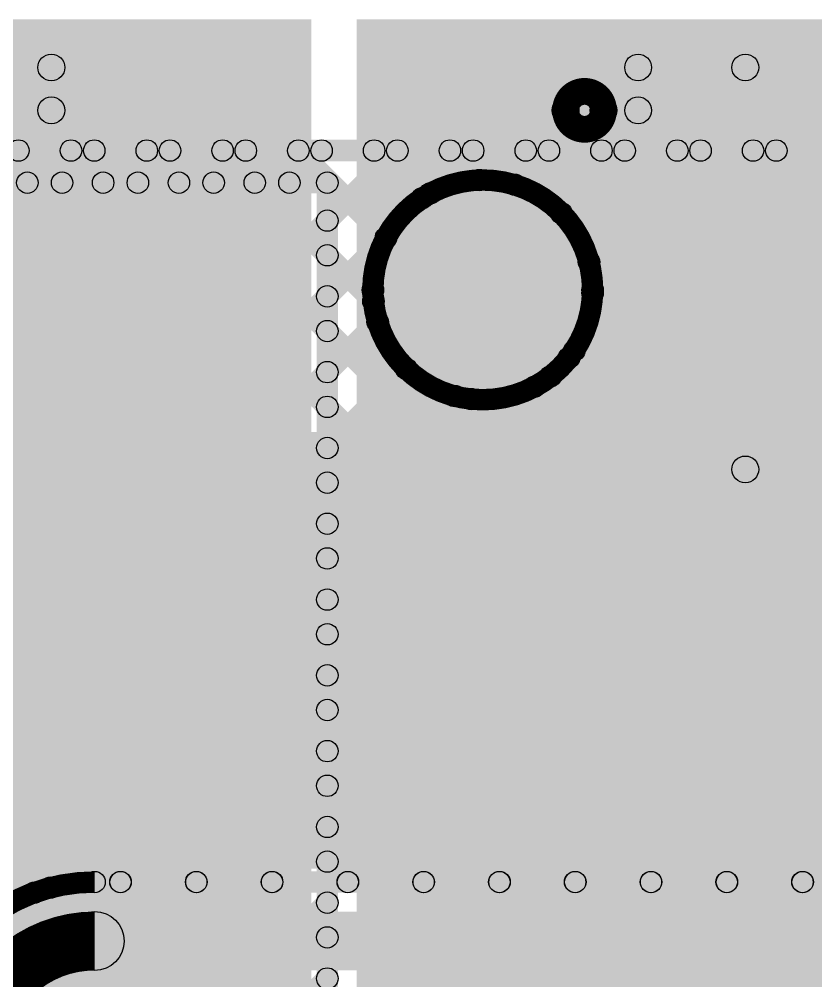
# Model space of a CAD drawing. Header units: millimetres. Extents: x -0.24 to 2.5, y 0 to 2.55.
# Drawn here: x 0.223 to 0.5203, y 2.1502 to 2.509 of the extents above; entities that cross this region are included whole.
import ezdxf

# ---------------------------------------------------------------- set-up
doc = ezdxf.new("R2010")
doc.units = ezdxf.units.MM
doc.header["$MEASUREMENT"] = 0
for name, color, linetype in [('BottomLayer', 5, 'Continuous'), ('BottomPaste', 16, 'Continuous'), ('BottomSolder', 6, 'Continuous'), ('MultiLayer', 9, 'Continuous'), ('PadHoleLayer', 156, 'Continuous'), ('TopLayer', 1, 'Continuous'), ('TopOverlay', 2, 'Continuous'), ('TopSolder', 216, 'Continuous')]:
    doc.layers.add(name, color=color, linetype=linetype)

# ---------------------------------------------------------------- blocks, each defined once
blk = doc.blocks.new('C__0603_B_11')
at = {"layer": 'BottomLayer'}
for points in [[(-0.045, -0.0175), (-0.045, 0.0175), (-0.015, 0.0175), (-0.015, -0.0175)], [(0.015, -0.0175), (0.015, 0.0175), (0.045, 0.0175), (0.045, -0.0175)]]:
    blk.add_hatch(color=5, dxfattribs=at).paths.add_polyline_path(points)
at = {"layer": 'BottomPaste'}
for points in [[(-0.045, -0.0175), (-0.045, 0.0175), (-0.015, 0.0175), (-0.015, -0.0175)], [(0.015, -0.0175), (0.015, 0.0175), (0.045, 0.0175), (0.045, -0.0175)]]:
    blk.add_hatch(color=16, dxfattribs=at).paths.add_polyline_path(points)
at = {"layer": 'BottomSolder'}
for points in [[(-0.04736, -0.01986), (-0.04736, 0.01986), (-0.01264, 0.01986), (-0.01264, -0.01986)], [(0.01264, -0.01986), (0.01264, 0.01986), (0.04736, 0.01986), (0.04736, -0.01986)]]:
    blk.add_hatch(color=6, dxfattribs=at).paths.add_polyline_path(points)
blk = doc.blocks.new('SOT_23_B_52')
at = {"layer": 'BottomLayer'}
for points in [[(-0.05354, 0.05748), (-0.02126, 0.05748), (-0.02126, 0.02126), (-0.05354, 0.02126)], [(0.02126, 0.05748), (0.05354, 0.05748), (0.05354, 0.02126), (0.02126, 0.02126)], [(-0.01614, -0.02126), (0.01614, -0.02126), (0.01614, -0.05748), (-0.01614, -0.05748)]]:
    blk.add_hatch(color=5, dxfattribs=at).paths.add_polyline_path(points)
at = {"layer": 'BottomPaste'}
for points in [[(-0.05354, 0.05748), (-0.02126, 0.05748), (-0.02126, 0.02126), (-0.05354, 0.02126)], [(0.02126, 0.05748), (0.05354, 0.05748), (0.05354, 0.02126), (0.02126, 0.02126)], [(-0.01614, -0.02126), (0.01614, -0.02126), (0.01614, -0.05748), (-0.01614, -0.05748)]]:
    blk.add_hatch(color=16, dxfattribs=at).paths.add_polyline_path(points)
at = {"layer": 'BottomSolder'}
for points in [[(-0.05754, 0.06148), (-0.01726, 0.06148), (-0.01726, 0.01726), (-0.05754, 0.01726)], [(0.01726, 0.06148), (0.05754, 0.06148), (0.05754, 0.01726), (0.01726, 0.01726)], [(-0.02014, -0.01726), (0.02014, -0.01726), (0.02014, -0.06148), (-0.02014, -0.06148)]]:
    blk.add_hatch(color=6, dxfattribs=at).paths.add_polyline_path(points)
blk = doc.blocks.new('B2B_EH_A_LF__SN__96')
at = {"layer": 'BottomLayer'}
h = blk.add_hatch(color=5, dxfattribs=at)
edge = h.paths.add_edge_path()
edge.add_arc((-0.05, 0), 0.03, 0, 360)
h = blk.add_hatch(color=5, dxfattribs=at)
edge = h.paths.add_edge_path()
edge.add_arc((0.05, 0), 0.03, 0, 360)
at = {"layer": 'BottomSolder'}
h = blk.add_hatch(color=6, dxfattribs=at)
edge = h.paths.add_edge_path()
edge.add_arc((-0.05, 0), 0.034, 0, 360)
h = blk.add_hatch(color=6, dxfattribs=at)
edge = h.paths.add_edge_path()
edge.add_arc((0.05, 0), 0.034, 0, 360)
at = {"layer": 'MultiLayer'}
h = blk.add_hatch(color=9, dxfattribs=at)
edge = h.paths.add_edge_path()
edge.add_arc((-0.05, 0), 0.03, 0, 360)
h = blk.add_hatch(color=9, dxfattribs=at)
edge = h.paths.add_edge_path()
edge.add_arc((0.05, 0), 0.03, 0, 360)
at = {"layer": 'PadHoleLayer'}
h = blk.add_hatch(color=156, dxfattribs=at)
edge = h.paths.add_edge_path()
edge.add_arc((-0.05, 0), 0.01772, 0, 360)
h = blk.add_hatch(color=156, dxfattribs=at)
edge = h.paths.add_edge_path()
edge.add_arc((0.05, 0), 0.01772, 0, 360)
at = {"layer": 'TopLayer'}
h = blk.add_hatch(color=1, dxfattribs=at)
edge = h.paths.add_edge_path()
edge.add_arc((-0.05, 0), 0.03, 0, 360)
h = blk.add_hatch(color=1, dxfattribs=at)
edge = h.paths.add_edge_path()
edge.add_arc((0.05, 0), 0.03, 0, 360)
at = {"layer": 'TopOverlay'}
h = blk.add_hatch(color=2, dxfattribs=at)
edge = h.paths.add_edge_path()
edge.add_arc((-0.148, 0.067), 0.005, 0, 360)
h = blk.add_hatch(color=2, dxfattribs=at)
edge = h.paths.add_edge_path()
edge.add_arc((-0.148, 0.067), 0.005, 0, 360)
for points in [[(0.151, 0.072), (0.151, 0.062), (-0.148, 0.062), (-0.148, 0.072)], [(-0.153, 0.067), (-0.143, 0.067), (-0.143, -0.083), (-0.153, -0.083)], [(0.146, 0.067), (0.156, 0.067), (0.156, -0.083), (0.146, -0.083)], [(-0.113, -0.067), (-0.103, -0.067), (-0.103, -0.083), (-0.113, -0.083)], [(0.106, -0.067), (0.116, -0.067), (0.116, -0.083), (0.106, -0.083)], [(-0.108, -0.078), (-0.108, -0.088), (-0.148, -0.088), (-0.148, -0.078)], [(0.151, -0.078), (0.151, -0.088), (0.111, -0.088), (0.111, -0.078)]]:
    blk.add_hatch(color=2, dxfattribs=at).paths.add_polyline_path(points)
h = blk.add_hatch(color=2, dxfattribs=at)
edge = h.paths.add_edge_path()
edge.add_arc((0.151, 0.067), 0.005, 0, 360)
h = blk.add_hatch(color=2, dxfattribs=at)
edge = h.paths.add_edge_path()
edge.add_arc((0.151, 0.067), 0.005, 0, 360)
h = blk.add_hatch(color=2, dxfattribs=at)
edge = h.paths.add_edge_path()
edge.add_arc((-0.108, -0.067), 0.005, 0, 360)
h = blk.add_hatch(color=2, dxfattribs=at)
edge = h.paths.add_edge_path()
edge.add_arc((-0.09507, -0.067), 0.005, 0, 360)
h = blk.add_hatch(color=2, dxfattribs=at)
edge = h.paths.add_edge_path()
edge.add_arc((-0.08093, -0.067), 0.005, 0, 360)
h = blk.add_hatch(color=2, dxfattribs=at)
edge = h.paths.add_edge_path()
edge.add_arc((0.111, -0.067), 0.005, 0, 360)
h = blk.add_hatch(color=2, dxfattribs=at)
edge = h.paths.add_edge_path()
edge.add_arc((-0.148, -0.083), 0.005, 0, 360)
h = blk.add_hatch(color=2, dxfattribs=at)
edge = h.paths.add_edge_path()
edge.add_arc((-0.148, -0.083), 0.005, 0, 360)
h = blk.add_hatch(color=2, dxfattribs=at)
edge = h.paths.add_edge_path()
edge.add_arc((-0.108, -0.083), 0.005, 0, 360)
h = blk.add_hatch(color=2, dxfattribs=at)
edge = h.paths.add_edge_path()
edge.add_arc((-0.108, -0.083), 0.005, 0, 360)
h = blk.add_hatch(color=2, dxfattribs=at)
edge = h.paths.add_edge_path()
edge.add_arc((0.111, -0.083), 0.005, 0, 360)
h = blk.add_hatch(color=2, dxfattribs=at)
edge = h.paths.add_edge_path()
edge.add_arc((0.111, -0.083), 0.005, 0, 360)
h = blk.add_hatch(color=2, dxfattribs=at)
edge = h.paths.add_edge_path()
edge.add_arc((0.151, -0.083), 0.005, 0, 360)
h = blk.add_hatch(color=2, dxfattribs=at)
edge = h.paths.add_edge_path()
edge.add_arc((0.151, -0.083), 0.005, 0, 360)
at = {"layer": 'TopSolder'}
h = blk.add_hatch(color=216, dxfattribs=at)
edge = h.paths.add_edge_path()
edge.add_arc((-0.05, 0), 0.034, 0, 360)
h = blk.add_hatch(color=216, dxfattribs=at)
edge = h.paths.add_edge_path()
edge.add_arc((0.05, 0), 0.034, 0, 360)
at = {"layer": 'TopOverlay', "const_width": 0.01}
blk.add_lwpolyline([(-0.08093, -0.067, 1), (-0.09507, -0.067, 1)], format="xyb", close=True, dxfattribs=at)
at = {"layer": 'TopOverlay'}
for centre in [(-0.148, 0.067), (-0.148, 0.067), (0.151, 0.067), (0.151, 0.067), (-0.108, -0.067), (-0.09507, -0.067), (-0.08093, -0.067), (0.111, -0.067), (-0.148, -0.083), (-0.148, -0.083), (-0.108, -0.083), (-0.108, -0.083), (0.111, -0.083), (0.111, -0.083), (0.151, -0.083), (0.151, -0.083)]:
    blk.add_circle(centre, 0.005, dxfattribs=at)
blk = doc.blocks.new('C__0805_B_98')
at = {"layer": 'BottomLayer'}
for points in [[(-0.06, 0.03), (-0.02, 0.03), (-0.02, -0.03), (-0.06, -0.03)], [(0.02, 0.03), (0.06, 0.03), (0.06, -0.03), (0.02, -0.03)]]:
    blk.add_hatch(color=5, dxfattribs=at).paths.add_polyline_path(points)
at = {"layer": 'BottomPaste'}
for points in [[(-0.06, 0.03), (-0.02, 0.03), (-0.02, -0.03), (-0.06, -0.03)], [(0.02, 0.03), (0.06, 0.03), (0.06, -0.03), (0.02, -0.03)]]:
    blk.add_hatch(color=16, dxfattribs=at).paths.add_polyline_path(points)
at = {"layer": 'BottomSolder'}
for points in [[(-0.06276, 0.03276), (-0.01724, 0.03276), (-0.01724, -0.03276), (-0.06276, -0.03276)], [(0.01724, 0.03276), (0.06276, 0.03276), (0.06276, -0.03276), (0.01724, -0.03276)]]:
    blk.add_hatch(color=6, dxfattribs=at).paths.add_polyline_path(points)

msp = doc.modelspace()

# ---------------------------------------------------------------- hatches: boundary and pattern name
at = {"layer": 'BottomLayer'}
for points in [[(0.01, 1.621), (0.332, 1.621), (0.332, 2.509), (0.01, 2.509)], [(0.349, 2.105), (0.729, 2.105), (0.729, 2.509), (0.349, 2.509)], [(0.239, 2.315), (0.332, 2.315), (0.332, 2.508), (0.239, 2.508)], [(0.049, 2.444), (0.049, 2.452), (0.338, 2.452), (0.338, 2.444)], [(-0.16717, 1.95131), (-0.17283, 1.95697), (0.32103, 2.45083), (0.32669, 2.44517)], [(-0.16717, 1.9796), (-0.17283, 1.98525), (0.29275, 2.45083), (0.29841, 2.44517)], [(-0.16717, 2.00788), (-0.17283, 2.01354), (0.26446, 2.45083), (0.27012, 2.44517)], [(0.05183, 2.25516), (0.04617, 2.26082), (0.23618, 2.45083), (0.24184, 2.44517)], [(0.05353, 2.44517), (0.05918, 2.45083), (0.34083, 2.16918), (0.33517, 2.16353)], [(0.08181, 2.44517), (0.08747, 2.45083), (0.34083, 2.19747), (0.33517, 2.19181)], [(0.11009, 2.44517), (0.11575, 2.45083), (0.34083, 2.22575), (0.33517, 2.22009)], [(0.13838, 2.44517), (0.14403, 2.45083), (0.34083, 2.25403), (0.33517, 2.24838)], [(0.16666, 2.44517), (0.17232, 2.45083), (0.34083, 2.28232), (0.33517, 2.27666)], [(0.19494, 2.44517), (0.2006, 2.45083), (0.34083, 2.3106), (0.33517, 2.30495)], [(0.22323, 2.44517), (0.22889, 2.45083), (0.34083, 2.33889), (0.33517, 2.33323)], [(0.25151, 2.44517), (0.25717, 2.45083), (0.34083, 2.36717), (0.33517, 2.36151)], [(0.2798, 2.44517), (0.28545, 2.45083), (0.34083, 2.39545), (0.33517, 2.3898)], [(0.30808, 2.44517), (0.31374, 2.45083), (0.34083, 2.42374), (0.33517, 2.41808)], [(0.342, 2.103), (0.334, 2.103), (0.334, 2.448), (0.342, 2.448)], [(-0.16717, 1.92303), (-0.17283, 1.92868), (0.33517, 2.43668), (0.34083, 2.43103)], [(0.04617, 2.42424), (0.05183, 2.4299), (0.34083, 2.1409), (0.33517, 2.13524)], [(-0.16717, 1.89474), (-0.17283, 1.9004), (0.33517, 2.4084), (0.34083, 2.40274)], [(0.04617, 2.39596), (0.05183, 2.40161), (0.34083, 2.11261), (0.33517, 2.10696)], [(-0.16717, 1.86646), (-0.17283, 1.87211), (0.33517, 2.38011), (0.34083, 2.37446)], [(0.04617, 2.36767), (0.05183, 2.37333), (0.33283, 2.09233), (0.32717, 2.08667)], [(-0.16717, 1.83817), (-0.17283, 1.84383), (0.33517, 2.35183), (0.34083, 2.34617)], [(0.04617, 2.33939), (0.05183, 2.34505), (0.33283, 2.06405), (0.32717, 2.05839)], [(-0.16717, 1.80989), (-0.17283, 1.81555), (0.33517, 2.32355), (0.34083, 2.31789)], [(-0.16717, 1.7816), (-0.17283, 1.78726), (0.33517, 2.29526), (0.34083, 2.2896)], [(-0.16717, 1.75332), (-0.17283, 1.75898), (0.33517, 2.26698), (0.34083, 2.26132)], [(-0.16717, 1.72504), (-0.17283, 1.73069), (0.33517, 2.23869), (0.34083, 2.23304)], [(-0.16717, 1.69675), (-0.17283, 1.70241), (0.33517, 2.21041), (0.34083, 2.20475)], [(-0.16717, 1.66847), (-0.17283, 1.67412), (0.33517, 2.18212), (0.34083, 2.17647)], [(-0.16717, 1.64018), (-0.17283, 1.64584), (0.33517, 2.15384), (0.34083, 2.14818)]]:
    msp.add_hatch(color=5, dxfattribs=at).paths.add_polyline_path(points)
h = msp.add_hatch(color=5, dxfattribs=at)
edge = h.paths.add_edge_path()
edge.add_arc((0.22606, 2.448), 0.004, 0, 360)
h = msp.add_hatch(color=5, dxfattribs=at)
edge = h.paths.add_edge_path()
edge.add_arc((0.23901, 2.448), 0.004, 0, 360)
h = msp.add_hatch(color=5, dxfattribs=at)
edge = h.paths.add_edge_path()
edge.add_arc((0.25434, 2.448), 0.004, 0, 360)
h = msp.add_hatch(color=5, dxfattribs=at)
edge = h.paths.add_edge_path()
edge.add_arc((0.26729, 2.448), 0.004, 0, 360)
h = msp.add_hatch(color=5, dxfattribs=at)
edge = h.paths.add_edge_path()
edge.add_arc((0.28263, 2.448), 0.004, 0, 360)
h = msp.add_hatch(color=5, dxfattribs=at)
edge = h.paths.add_edge_path()
edge.add_arc((0.29558, 2.448), 0.004, 0, 360)
h = msp.add_hatch(color=5, dxfattribs=at)
edge = h.paths.add_edge_path()
edge.add_arc((0.31091, 2.448), 0.004, 0, 360)
h = msp.add_hatch(color=5, dxfattribs=at)
edge = h.paths.add_edge_path()
edge.add_arc((0.32386, 2.448), 0.004, 0, 360)
h = msp.add_hatch(color=5, dxfattribs=at)
edge = h.paths.add_edge_path()
edge.add_arc((0.338, 2.448), 0.004, 0, 360)
h = msp.add_hatch(color=5, dxfattribs=at)
edge = h.paths.add_edge_path()
edge.add_arc((0.338, 2.448), 0.004, 0, 360)
h = msp.add_hatch(color=5, dxfattribs=at)
edge = h.paths.add_edge_path()
edge.add_arc((0.338, 2.43385), 0.004, 0, 360)
h = msp.add_hatch(color=5, dxfattribs=at)
edge = h.paths.add_edge_path()
edge.add_arc((0.338, 2.42091), 0.004, 0, 360)
h = msp.add_hatch(color=5, dxfattribs=at)
edge = h.paths.add_edge_path()
edge.add_arc((0.338, 2.40557), 0.004, 0, 360)
h = msp.add_hatch(color=5, dxfattribs=at)
edge = h.paths.add_edge_path()
edge.add_arc((0.338, 2.39263), 0.004, 0, 360)
h = msp.add_hatch(color=5, dxfattribs=at)
edge = h.paths.add_edge_path()
edge.add_arc((0.338, 2.37729), 0.004, 0, 360)
h = msp.add_hatch(color=5, dxfattribs=at)
edge = h.paths.add_edge_path()
edge.add_arc((0.338, 2.36434), 0.004, 0, 360)
h = msp.add_hatch(color=5, dxfattribs=at)
edge = h.paths.add_edge_path()
edge.add_arc((0.338, 2.349), 0.004, 0, 360)
h = msp.add_hatch(color=5, dxfattribs=at)
edge = h.paths.add_edge_path()
edge.add_arc((0.338, 2.33606), 0.004, 0, 360)
h = msp.add_hatch(color=5, dxfattribs=at)
edge = h.paths.add_edge_path()
edge.add_arc((0.338, 2.32072), 0.004, 0, 360)
h = msp.add_hatch(color=5, dxfattribs=at)
edge = h.paths.add_edge_path()
edge.add_arc((0.338, 2.30777), 0.004, 0, 360)
h = msp.add_hatch(color=5, dxfattribs=at)
edge = h.paths.add_edge_path()
edge.add_arc((0.338, 2.29243), 0.004, 0, 360)
h = msp.add_hatch(color=5, dxfattribs=at)
edge = h.paths.add_edge_path()
edge.add_arc((0.338, 2.27949), 0.004, 0, 360)
h = msp.add_hatch(color=5, dxfattribs=at)
edge = h.paths.add_edge_path()
edge.add_arc((0.338, 2.26415), 0.004, 0, 360)
h = msp.add_hatch(color=5, dxfattribs=at)
edge = h.paths.add_edge_path()
edge.add_arc((0.338, 2.2512), 0.004, 0, 360)
h = msp.add_hatch(color=5, dxfattribs=at)
edge = h.paths.add_edge_path()
edge.add_arc((0.338, 2.23586), 0.004, 0, 360)
h = msp.add_hatch(color=5, dxfattribs=at)
edge = h.paths.add_edge_path()
edge.add_arc((0.338, 2.22292), 0.004, 0, 360)
h = msp.add_hatch(color=5, dxfattribs=at)
edge = h.paths.add_edge_path()
edge.add_arc((0.338, 2.20758), 0.004, 0, 360)
h = msp.add_hatch(color=5, dxfattribs=at)
edge = h.paths.add_edge_path()
edge.add_arc((0.338, 2.19464), 0.004, 0, 360)
h = msp.add_hatch(color=5, dxfattribs=at)
edge = h.paths.add_edge_path()
edge.add_arc((0.338, 2.1793), 0.004, 0, 360)
h = msp.add_hatch(color=5, dxfattribs=at)
edge = h.paths.add_edge_path()
edge.add_arc((0.338, 2.16635), 0.004, 0, 360)
h = msp.add_hatch(color=5, dxfattribs=at)
edge = h.paths.add_edge_path()
edge.add_arc((0.338, 2.15101), 0.004, 0, 360)
at = {"layer": 'TopLayer'}
for points in [[(-0.16017, 1.95831), (-0.16583, 1.96397), (0.33303, 2.46283), (0.33869, 2.45717)], [(-0.16017, 1.93003), (-0.16583, 1.93568), (0.36132, 2.46283), (0.36697, 2.45717)], [(-0.16017, 1.9866), (-0.16583, 1.99225), (0.30475, 2.46283), (0.31041, 2.45717)], [(-0.16017, 2.01488), (-0.16583, 2.02054), (0.27646, 2.46283), (0.28212, 2.45717)], [(0.05883, 2.26216), (0.05317, 2.26782), (0.24818, 2.46283), (0.25384, 2.45717)], [(0.05883, 2.29045), (0.05317, 2.2961), (0.2199, 2.46283), (0.22555, 2.45717)], [(0.056, 2.456), (0.056, 2.464), (0.758, 2.464), (0.758, 2.456)], [(0.06981, 2.45717), (0.07547, 2.46283), (0.34847, 2.18983), (0.34281, 2.18417)], [(0.09809, 2.45717), (0.10375, 2.46283), (0.37675, 2.18983), (0.37109, 2.18417)], [(0.12638, 2.45717), (0.13203, 2.46283), (0.40503, 2.18983), (0.39938, 2.18417)], [(0.15466, 2.45717), (0.16032, 2.46283), (0.43332, 2.18983), (0.42766, 2.18417)], [(0.18294, 2.45717), (0.1886, 2.46283), (0.4616, 2.18983), (0.45595, 2.18417)], [(0.21123, 2.45717), (0.21689, 2.46283), (0.48989, 2.18983), (0.48423, 2.18417)], [(0.23951, 2.45717), (0.24517, 2.46283), (0.51817, 2.18983), (0.51251, 2.18417)], [(0.26368, 2.18417), (0.25802, 2.18983), (0.53102, 2.46283), (0.53668, 2.45717)], [(0.2678, 2.45717), (0.27345, 2.46283), (0.54645, 2.18983), (0.5408, 2.18417)], [(0.29196, 2.18417), (0.28631, 2.18983), (0.55931, 2.46283), (0.56496, 2.45717)], [(0.29608, 2.45717), (0.30174, 2.46283), (0.35806, 2.40651), (0.3524, 2.40085)], [(0.32025, 2.18417), (0.31459, 2.18983), (0.58759, 2.46283), (0.59325, 2.45717)], [(0.32437, 2.45717), (0.33002, 2.46283), (0.36268, 2.43017), (0.35702, 2.42452)], [(0.34853, 2.18417), (0.34288, 2.18983), (0.61588, 2.46283), (0.62153, 2.45717)], [(0.35265, 2.45717), (0.35831, 2.46283), (0.37615, 2.44499), (0.37049, 2.43933)], [(0.37682, 2.18417), (0.37116, 2.18983), (0.64416, 2.46283), (0.64982, 2.45717)], [(0.37932, 2.44123), (0.37366, 2.44689), (0.3896, 2.46283), (0.39526, 2.45717)], [(0.38094, 2.45717), (0.38659, 2.46283), (0.39761, 2.45181), (0.39195, 2.44615)], [(0.4051, 2.18417), (0.39944, 2.18983), (0.67244, 2.46283), (0.6781, 2.45717)], [(0.41077, 2.4444), (0.40511, 2.45005), (0.41789, 2.46283), (0.42354, 2.45717)], [(0.40922, 2.45717), (0.41488, 2.46283), (0.70588, 2.17183), (0.70022, 2.16617)], [(0.42831, 2.43366), (0.42266, 2.43932), (0.44617, 2.46283), (0.45183, 2.45717)], [(0.43108, 2.37985), (0.42542, 2.38551), (0.50274, 2.46283), (0.5084, 2.45717)], [(0.43339, 2.18417), (0.42773, 2.18983), (0.70073, 2.46283), (0.70639, 2.45717)], [(0.43849, 2.41555), (0.43284, 2.42121), (0.47445, 2.46283), (0.48011, 2.45717)], [(0.4375, 2.45717), (0.44316, 2.46283), (0.73416, 2.17183), (0.7285, 2.16617)], [(0.46167, 2.18417), (0.45601, 2.18983), (0.72901, 2.46283), (0.73467, 2.45717)], [(0.46579, 2.45717), (0.47144, 2.46283), (0.76244, 2.17183), (0.75679, 2.16617)], [(0.49407, 2.45717), (0.49973, 2.46283), (0.79073, 2.17183), (0.78507, 2.16617)], [(0.48995, 2.18417), (0.4843, 2.18983), (0.75517, 2.4607), (0.76083, 2.45505)], [(0.05317, 2.44553), (0.05883, 2.45118), (0.32018, 2.18983), (0.31453, 2.18417)], [(-0.16017, 1.90174), (-0.16583, 1.9074), (0.35711, 2.43034), (0.36277, 2.42468)], [(0.51824, 2.18417), (0.51258, 2.18983), (0.75517, 2.43242), (0.76083, 2.42676)], [(0.05317, 2.41724), (0.05883, 2.4229), (0.2919, 2.18983), (0.28624, 2.18417)], [(0.43415, 2.40395), (0.43981, 2.40961), (0.67759, 2.17183), (0.67194, 2.16617)], [(-0.16017, 1.87346), (-0.16583, 1.87911), (0.35395, 2.39889), (0.3596, 2.39323)], [(0.05317, 2.38896), (0.05883, 2.39461), (0.26361, 2.18983), (0.25796, 2.18417)], [(0.42733, 2.38249), (0.43299, 2.38815), (0.64931, 2.17183), (0.64365, 2.16617)], [(-0.16017, 1.84517), (-0.16583, 1.85083), (0.36468, 2.38134), (0.37034, 2.37569)], [(0.23144, 2.18022), (0.22579, 2.18588), (0.41849, 2.37858), (0.42415, 2.37292)], [(0.41252, 2.36902), (0.41817, 2.37468), (0.60969, 2.18316), (0.60404, 2.1775)], [(-0.16017, 1.81689), (-0.16583, 1.82255), (0.38279, 2.37116), (0.38845, 2.36551)], [(0.38885, 2.3644), (0.39451, 2.37006), (0.57474, 2.18983), (0.56908, 2.18417)], [(0.05317, 2.36067), (0.05883, 2.36633), (0.23743, 2.18773), (0.23177, 2.18207)], [(0.104, 2.192), (1.195, 2.192), (1.195, 2.355), (0.104, 2.355)], [(0.25114, 2.183), (0.25114, 2.191), (0.58117, 2.191), (0.58117, 2.183)], [(0.25114, 2.154), (0.25114, 2.176), (0.58117, 2.176), (0.58117, 2.154)]]:
    msp.add_hatch(color=1, dxfattribs=at).paths.add_polyline_path(points)
h = msp.add_hatch(color=1, dxfattribs=at)
edge = h.paths.add_edge_path()
edge.add_arc((0.22272, 2.46), 0.004, 0, 360)
h = msp.add_hatch(color=1, dxfattribs=at)
edge = h.paths.add_edge_path()
edge.add_arc((0.24234, 2.46), 0.004, 0, 360)
h = msp.add_hatch(color=1, dxfattribs=at)
edge = h.paths.add_edge_path()
edge.add_arc((0.25101, 2.46), 0.004, 0, 360)
h = msp.add_hatch(color=1, dxfattribs=at)
edge = h.paths.add_edge_path()
edge.add_arc((0.27063, 2.46), 0.004, 0, 360)
h = msp.add_hatch(color=1, dxfattribs=at)
edge = h.paths.add_edge_path()
edge.add_arc((0.27929, 2.46), 0.004, 0, 360)
h = msp.add_hatch(color=1, dxfattribs=at)
edge = h.paths.add_edge_path()
edge.add_arc((0.29891, 2.46), 0.004, 0, 360)
h = msp.add_hatch(color=1, dxfattribs=at)
edge = h.paths.add_edge_path()
edge.add_arc((0.30758, 2.46), 0.004, 0, 360)
h = msp.add_hatch(color=1, dxfattribs=at)
edge = h.paths.add_edge_path()
edge.add_arc((0.32719, 2.46), 0.004, 0, 360)
h = msp.add_hatch(color=1, dxfattribs=at)
edge = h.paths.add_edge_path()
edge.add_arc((0.33586, 2.46), 0.004, 0, 360)
h = msp.add_hatch(color=1, dxfattribs=at)
edge = h.paths.add_edge_path()
edge.add_arc((0.35548, 2.46), 0.004, 0, 360)
h = msp.add_hatch(color=1, dxfattribs=at)
edge = h.paths.add_edge_path()
edge.add_arc((0.36415, 2.46), 0.004, 0, 360)
h = msp.add_hatch(color=1, dxfattribs=at)
edge = h.paths.add_edge_path()
edge.add_arc((0.38376, 2.46), 0.004, 0, 360)
h = msp.add_hatch(color=1, dxfattribs=at)
edge = h.paths.add_edge_path()
edge.add_arc((0.39243, 2.46), 0.004, 0, 360)
h = msp.add_hatch(color=1, dxfattribs=at)
edge = h.paths.add_edge_path()
edge.add_arc((0.41205, 2.46), 0.004, 0, 360)
h = msp.add_hatch(color=1, dxfattribs=at)
edge = h.paths.add_edge_path()
edge.add_arc((0.42071, 2.46), 0.004, 0, 360)
h = msp.add_hatch(color=1, dxfattribs=at)
edge = h.paths.add_edge_path()
edge.add_arc((0.44033, 2.46), 0.004, 0, 360)
h = msp.add_hatch(color=1, dxfattribs=at)
edge = h.paths.add_edge_path()
edge.add_arc((0.449, 2.46), 0.004, 0, 360)
h = msp.add_hatch(color=1, dxfattribs=at)
edge = h.paths.add_edge_path()
edge.add_arc((0.46862, 2.46), 0.004, 0, 360)
h = msp.add_hatch(color=1, dxfattribs=at)
edge = h.paths.add_edge_path()
edge.add_arc((0.47728, 2.46), 0.004, 0, 360)
h = msp.add_hatch(color=1, dxfattribs=at)
edge = h.paths.add_edge_path()
edge.add_arc((0.4969, 2.46), 0.004, 0, 360)
h = msp.add_hatch(color=1, dxfattribs=at)
edge = h.paths.add_edge_path()
edge.add_arc((0.50557, 2.46), 0.004, 0, 360)
h = msp.add_hatch(color=1, dxfattribs=at)
edge = h.paths.add_edge_path()
edge.add_arc((0.39478, 2.44898), 0.004, 0, 360)
h = msp.add_hatch(color=1, dxfattribs=at)
edge = h.paths.add_edge_path()
edge.add_arc((0.40794, 2.44722), 0.004, 0, 360)
h = msp.add_hatch(color=1, dxfattribs=at)
edge = h.paths.add_edge_path()
edge.add_arc((0.37649, 2.44406), 0.004, 0, 360)
h = msp.add_hatch(color=1, dxfattribs=at)
edge = h.paths.add_edge_path()
edge.add_arc((0.37332, 2.44216), 0.004, 0, 360)
h = msp.add_hatch(color=1, dxfattribs=at)
edge = h.paths.add_edge_path()
edge.add_arc((0.42549, 2.43649), 0.004, 0, 360)
h = msp.add_hatch(color=1, dxfattribs=at)
edge = h.paths.add_edge_path()
edge.add_arc((0.35985, 2.42734), 0.004, 0, 360)
h = msp.add_hatch(color=1, dxfattribs=at)
edge = h.paths.add_edge_path()
edge.add_arc((0.35994, 2.42751), 0.004, 0, 360)
h = msp.add_hatch(color=1, dxfattribs=at)
edge = h.paths.add_edge_path()
edge.add_arc((0.43566, 2.41838), 0.004, 0, 360)
h = msp.add_hatch(color=1, dxfattribs=at)
edge = h.paths.add_edge_path()
edge.add_arc((0.355, 2.408), 0.004, 0, 360)
h = msp.add_hatch(color=1, dxfattribs=at)
edge = h.paths.add_edge_path()
edge.add_arc((0.437, 2.408), 0.004, 0, 360)
h = msp.add_hatch(color=1, dxfattribs=at)
edge = h.paths.add_edge_path()
edge.add_arc((0.43698, 2.40678), 0.004, 0, 360)
h = msp.add_hatch(color=1, dxfattribs=at)
edge = h.paths.add_edge_path()
edge.add_arc((0.35523, 2.40368), 0.004, 0, 360)
h = msp.add_hatch(color=1, dxfattribs=at)
edge = h.paths.add_edge_path()
edge.add_arc((0.35678, 2.39606), 0.004, 0, 360)
h = msp.add_hatch(color=1, dxfattribs=at)
edge = h.paths.add_edge_path()
edge.add_arc((0.42825, 2.38268), 0.004, 0, 360)
h = msp.add_hatch(color=1, dxfattribs=at)
edge = h.paths.add_edge_path()
edge.add_arc((0.43016, 2.38532), 0.004, 0, 360)
h = msp.add_hatch(color=1, dxfattribs=at)
edge = h.paths.add_edge_path()
edge.add_arc((0.36751, 2.37851), 0.004, 0, 360)
h = msp.add_hatch(color=1, dxfattribs=at)
edge = h.paths.add_edge_path()
edge.add_arc((0.42132, 2.37575), 0.004, 0, 360)
h = msp.add_hatch(color=1, dxfattribs=at)
edge = h.paths.add_edge_path()
edge.add_arc((0.41534, 2.37185), 0.004, 0, 360)
h = msp.add_hatch(color=1, dxfattribs=at)
edge = h.paths.add_edge_path()
edge.add_arc((0.38562, 2.36834), 0.004, 0, 360)
h = msp.add_hatch(color=1, dxfattribs=at)
edge = h.paths.add_edge_path()
edge.add_arc((0.39168, 2.36723), 0.004, 0, 360)
h = msp.add_hatch(color=1, dxfattribs=at)
edge = h.paths.add_edge_path()
edge.add_arc((0.2346, 2.1849), 0.004, 0, 360)
h = msp.add_hatch(color=1, dxfattribs=at)
edge = h.paths.add_edge_path()
edge.add_arc((0.25114, 2.187), 0.004, 0, 360)
h = msp.add_hatch(color=1, dxfattribs=at)
edge = h.paths.add_edge_path()
edge.add_arc((0.25114, 2.187), 0.004, 0, 360)
h = msp.add_hatch(color=1, dxfattribs=at)
edge = h.paths.add_edge_path()
edge.add_arc((0.26079, 2.187), 0.004, 0, 360)
h = msp.add_hatch(color=1, dxfattribs=at)
edge = h.paths.add_edge_path()
edge.add_arc((0.26085, 2.187), 0.004, 0, 360)
h = msp.add_hatch(color=1, dxfattribs=at)
edge = h.paths.add_edge_path()
edge.add_arc((0.28907, 2.187), 0.004, 0, 360)
h = msp.add_hatch(color=1, dxfattribs=at)
edge = h.paths.add_edge_path()
edge.add_arc((0.28914, 2.187), 0.004, 0, 360)
h = msp.add_hatch(color=1, dxfattribs=at)
edge = h.paths.add_edge_path()
edge.add_arc((0.31735, 2.187), 0.004, 0, 360)
h = msp.add_hatch(color=1, dxfattribs=at)
edge = h.paths.add_edge_path()
edge.add_arc((0.31742, 2.187), 0.004, 0, 360)
h = msp.add_hatch(color=1, dxfattribs=at)
edge = h.paths.add_edge_path()
edge.add_arc((0.34564, 2.187), 0.004, 0, 360)
h = msp.add_hatch(color=1, dxfattribs=at)
edge = h.paths.add_edge_path()
edge.add_arc((0.3457, 2.187), 0.004, 0, 360)
h = msp.add_hatch(color=1, dxfattribs=at)
edge = h.paths.add_edge_path()
edge.add_arc((0.37392, 2.187), 0.004, 0, 360)
h = msp.add_hatch(color=1, dxfattribs=at)
edge = h.paths.add_edge_path()
edge.add_arc((0.37399, 2.187), 0.004, 0, 360)
h = msp.add_hatch(color=1, dxfattribs=at)
edge = h.paths.add_edge_path()
edge.add_arc((0.4022, 2.187), 0.004, 0, 360)
h = msp.add_hatch(color=1, dxfattribs=at)
edge = h.paths.add_edge_path()
edge.add_arc((0.40227, 2.187), 0.004, 0, 360)
h = msp.add_hatch(color=1, dxfattribs=at)
edge = h.paths.add_edge_path()
edge.add_arc((0.43049, 2.187), 0.004, 0, 360)
h = msp.add_hatch(color=1, dxfattribs=at)
edge = h.paths.add_edge_path()
edge.add_arc((0.43056, 2.187), 0.004, 0, 360)
h = msp.add_hatch(color=1, dxfattribs=at)
edge = h.paths.add_edge_path()
edge.add_arc((0.45877, 2.187), 0.004, 0, 360)
h = msp.add_hatch(color=1, dxfattribs=at)
edge = h.paths.add_edge_path()
edge.add_arc((0.45884, 2.187), 0.004, 0, 360)
h = msp.add_hatch(color=1, dxfattribs=at)
edge = h.paths.add_edge_path()
edge.add_arc((0.48706, 2.187), 0.004, 0, 360)
h = msp.add_hatch(color=1, dxfattribs=at)
edge = h.paths.add_edge_path()
edge.add_arc((0.48713, 2.187), 0.004, 0, 360)
h = msp.add_hatch(color=1, dxfattribs=at)
edge = h.paths.add_edge_path()
edge.add_arc((0.51534, 2.187), 0.004, 0, 360)
h = msp.add_hatch(color=1, dxfattribs=at)
edge = h.paths.add_edge_path()
edge.add_arc((0.51541, 2.187), 0.004, 0, 360)
h = msp.add_hatch(color=1, dxfattribs=at)
edge = h.paths.add_edge_path()
edge.add_arc((0.22861, 2.18305), 0.004, 0, 360)
h = msp.add_hatch(color=1, dxfattribs=at)
edge = h.paths.add_edge_path()
edge.add_arc((0.25114, 2.165), 0.011, 0, 360)
h = msp.add_hatch(color=1, dxfattribs=at)
edge = h.paths.add_edge_path()
edge.add_arc((0.25114, 2.165), 0.011, 0, 360)

# ---------------------------------------------------------------- linework, layer by layer
at = {"layer": 'BottomLayer'}
for centre in [(0.22606, 2.448), (0.23901, 2.448), (0.25434, 2.448), (0.26729, 2.448), (0.28263, 2.448), (0.29558, 2.448), (0.31091, 2.448), (0.32386, 2.448), (0.338, 2.448), (0.338, 2.448), (0.338, 2.43385), (0.338, 2.42091), (0.338, 2.40557), (0.338, 2.39263), (0.338, 2.37729), (0.338, 2.36434), (0.338, 2.349), (0.338, 2.33606), (0.338, 2.32072), (0.338, 2.30777), (0.338, 2.29243), (0.338, 2.27949), (0.338, 2.26415), (0.338, 2.2512), (0.338, 2.23586), (0.338, 2.22292), (0.338, 2.20758), (0.338, 2.19464), (0.338, 2.1793), (0.338, 2.16635), (0.338, 2.15101)]:
    msp.add_circle(centre, 0.004, dxfattribs=at)
at = {"layer": 'TopLayer', "const_width": 0.008}
msp.add_lwpolyline([(0.437, 2.408, 1), (0.355, 2.408, 1)], format="xyb", close=True, dxfattribs=at)
at = {"layer": 'TopLayer'}
for points, const_width in [([(0.185, 2.12086, -0.414214), (0.25114, 2.187)], 0.008), ([(0.207, 2.12086, -0.414214), (0.25114, 2.165)], 0.022)]:
    msp.add_lwpolyline(points, format="xyb", dxfattribs=dict(at, const_width=const_width))
for centre, radius in [((0.22272, 2.46), 0.004), ((0.24234, 2.46), 0.004), ((0.25101, 2.46), 0.004), ((0.27063, 2.46), 0.004), ((0.27929, 2.46), 0.004), ((0.29891, 2.46), 0.004), ((0.30758, 2.46), 0.004), ((0.32719, 2.46), 0.004), ((0.33586, 2.46), 0.004), ((0.35548, 2.46), 0.004), ((0.36415, 2.46), 0.004), ((0.38376, 2.46), 0.004), ((0.39243, 2.46), 0.004), ((0.41205, 2.46), 0.004), ((0.42071, 2.46), 0.004), ((0.44033, 2.46), 0.004), ((0.449, 2.46), 0.004), ((0.46862, 2.46), 0.004), ((0.47728, 2.46), 0.004), ((0.4969, 2.46), 0.004), ((0.50557, 2.46), 0.004), ((0.39478, 2.44898), 0.004), ((0.40794, 2.44722), 0.004), ((0.37649, 2.44406), 0.004), ((0.37332, 2.44216), 0.004), ((0.42549, 2.43649), 0.004), ((0.35985, 2.42734), 0.004), ((0.35994, 2.42751), 0.004), ((0.43566, 2.41838), 0.004), ((0.355, 2.408), 0.004), ((0.437, 2.408), 0.004), ((0.43698, 2.40678), 0.004), ((0.35523, 2.40368), 0.004), ((0.35678, 2.39606), 0.004), ((0.42825, 2.38268), 0.004), ((0.43016, 2.38532), 0.004), ((0.36751, 2.37851), 0.004), ((0.42132, 2.37575), 0.004), ((0.41534, 2.37185), 0.004), ((0.38562, 2.36834), 0.004), ((0.39168, 2.36723), 0.004), ((0.2346, 2.1849), 0.004), ((0.25114, 2.187), 0.004), ((0.25114, 2.187), 0.004), ((0.26079, 2.187), 0.004), ((0.26085, 2.187), 0.004), ((0.28907, 2.187), 0.004), ((0.28914, 2.187), 0.004), ((0.31735, 2.187), 0.004), ((0.31742, 2.187), 0.004), ((0.34564, 2.187), 0.004), ((0.3457, 2.187), 0.004), ((0.37392, 2.187), 0.004), ((0.37399, 2.187), 0.004), ((0.4022, 2.187), 0.004), ((0.40227, 2.187), 0.004), ((0.43049, 2.187), 0.004), ((0.43056, 2.187), 0.004), ((0.45877, 2.187), 0.004), ((0.45884, 2.187), 0.004), ((0.48706, 2.187), 0.004), ((0.48713, 2.187), 0.004), ((0.51534, 2.187), 0.004), ((0.51541, 2.187), 0.004), ((0.22861, 2.18305), 0.004), ((0.25114, 2.165), 0.011), ((0.25114, 2.165), 0.011)]:
    msp.add_circle(centre, radius, dxfattribs=at)

# ---------------------------------------------------------------- block references
at = {"rotation": 180}
for name, p in [('B2B_EH_A_LF__SN__96', (0.346, 2.408)), ('C__0805_B_98', (0.352, 2.302)), ('C__0603_B_11', (0.33456, 2.236)), ('SOT_23_B_52', (0.419, 2.113))]:
    msp.add_blockref(name, p, dxfattribs=at)

doc.saveas('drawing.dxf')
